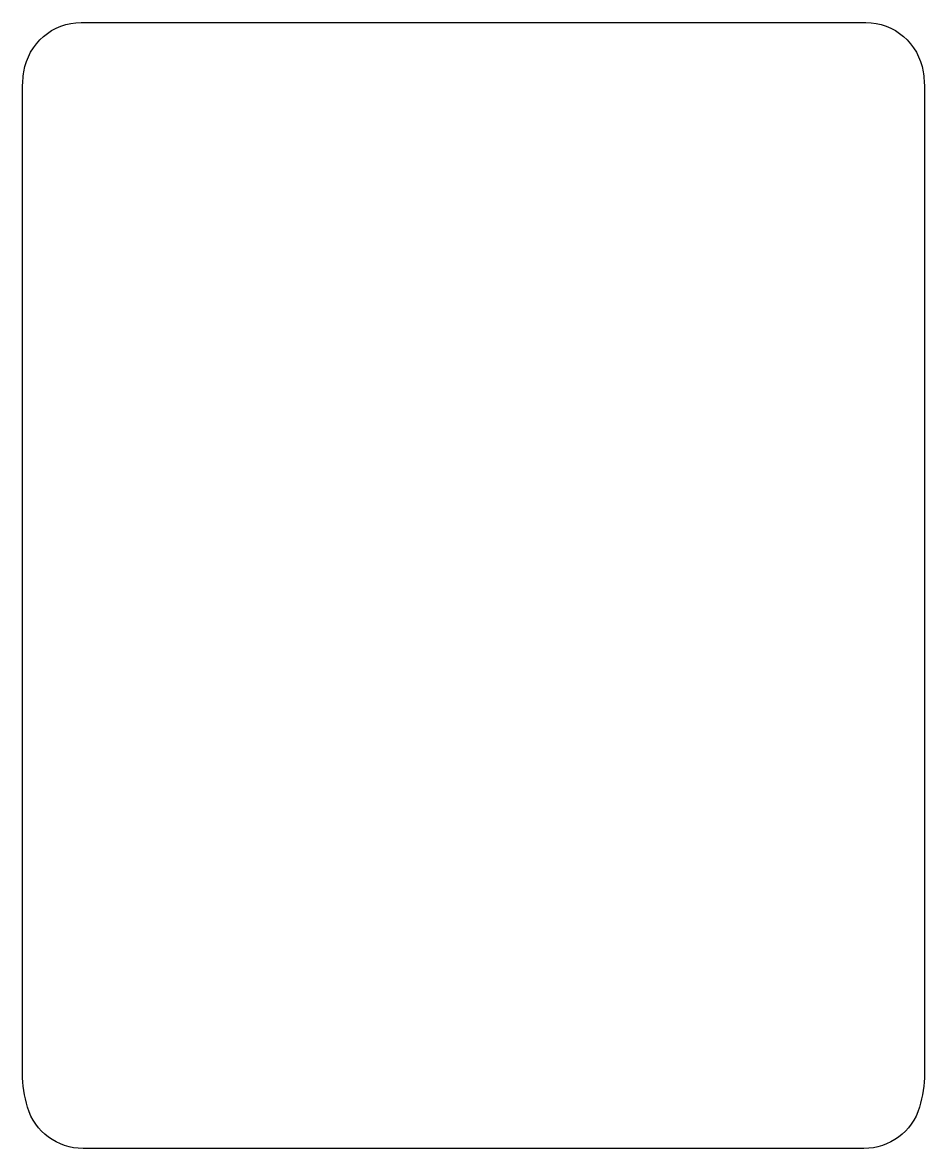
# Model space of a CAD drawing. Header units: millimetres. Extents: x 37.12 to 44.88, y -23.63 to -13.94.
import ezdxf

# ---------------------------------------------------------------- set-up
doc = ezdxf.new("R2010")
doc.units = ezdxf.units.MM
doc.layers.get('0').update_dxf_attribs({"linetype": 'CONTINUOUS'})

msp = doc.modelspace()

# ---------------------------------------------------------------- linework, layer by layer
msp.add_lwpolyline([(44.8722, -14.3624, -0.038378), (44.884, -14.5153), (44.884, -22.9847, -0.073885), (44.8408, -23.2755, -0.33022), (44.3624, -23.6301), (37.6376, -23.6301, -0.330216), (37.1592, -23.2755, -0.073886), (37.116, -22.9847), (37.116, -14.5153, -0.038381), (37.1278, -14.3624, -0.369947), (37.6219, -13.9389), (44.3781, -13.9389, -0.369952)], format="xyb", close=True)

doc.saveas('drawing.dxf')
